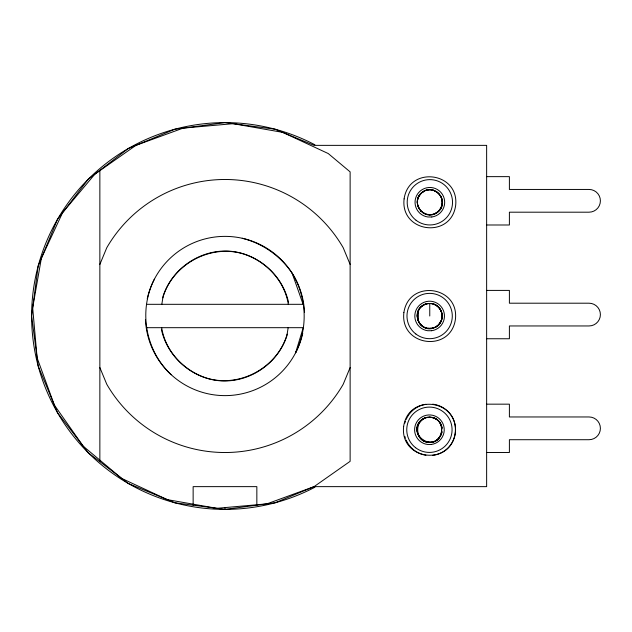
<?xml version="1.0" encoding="UTF-8"?>
<svg xmlns="http://www.w3.org/2000/svg" width="632" height="632" viewBox="0 0 632 632"><rect width="100%" height="100%" fill="white"/><g stroke="black" fill="none" stroke-linecap="round" stroke-linejoin="round"><path stroke-width="0.95" d="M171.193 374.713C145.313 350.562 138.297 310.778 154.358 279.233M146.885 327.684L303.226 327.684L295.626 352.767C308.155 327.684 306.82 297.111 292.15 273.214C280.355 255.826 262.604 243.399 242.23 238.256M419.024 208.552L417.673 205.479L417.278 202.019M417.491 200.399L417.673 199.001M417.886 206L417.428 203.638M423.503 326.839C417.681 323.521 415.54 315.526 418.921 309.743M439.43 437.439C427.129 453.01 406.028 428.891 423.163 418.921A9.472 9.472 0 0 1 429.42 417.238C445.386 416.259 445.805 442.898 429.76 442.274C413.62 442.913 413.77 416.504 429.76 417.294M441.91 317.864L441.642 319.468M442.029 317.841C441.657 321.633 439.114 324.943 435.898 326.863M161.816 304.316L163.167 295.918C172.196 268.639 199.68 249.743 228.389 251.086C257.074 252.745 282.441 274.407 288.571 302.475M161.413 329.525C167.543 357.594 192.91 379.255 221.595 380.914C250.304 382.257 277.788 363.361 286.817 336.082L288.168 327.684M417.863 198.851L418.479 197.342M441.823 205.961C442.74 202.769 442.4 199.317 440.812 196.37M441.602 319.689C444.422 312.066 437.755 303.163 429.642 303.51A9.472 9.472 0 0 0 423.385 305.185C409.797 311.995 420.714 334.154 434.468 327.684C446.974 323.244 442.913 302.649 429.642 303.51M99.856 264.437L106.769 247.744A136.512 136.512 0 0 1 343.216 247.744L350.128 264.437M350.128 367.563L343.216 384.256A136.512 136.512 0 0 1 106.769 384.256L99.856 367.563M441.239 207.249L440.559 208.726M441.018 320.977L440.338 322.462M441.136 434.713L440.464 436.191M441.76 433.204L442.029 431.601C435.969 456.012 402.963 432.786 423.89 418.708M162.811 297.854C172.315 264.516 209.919 243.897 243.138 253.819C265.835 260.937 284.582 280.576 288.318 304.316M287.173 334.146C277.669 367.484 240.065 388.103 206.846 378.181C184.149 371.063 165.402 351.424 161.666 327.684M418.937 309.593L421.228 306.844M419.15 309.364C415.564 315.02 417.42 323.094 423.124 326.61M441.728 319.666L438.489 324.872M419.024 196.039L421.331 193.139M440.37 208.876L438.292 211.396L435.63 213.292L432.565 214.438M438.308 325.006L437.02 326.001M440.37 322.636L438.292 325.156L435.63 327.052L432.446 328.221M422.484 192.318L423.811 191.37M436.017 213.079C441.839 209.761 443.98 201.766 440.599 195.983M422.263 306.046L423.59 305.106M423.993 191.243C419.861 193.25 417.317 197.808 417.246 202.24M435.914 213.221L434.405 213.837M421.109 306.868L423.89 304.948M432.999 214.327C439.501 212.905 443.419 205.779 441.958 199.435M432.881 328.111L436.017 326.839M423.89 191.188C436.586 183.857 449.921 203.536 437.542 212.312C423.748 223.041 408.304 199.917 423.606 191.457A9.472 9.472 0 0 1 429.863 189.782M432.881 214.414L429.318 214.746M423.772 304.972L426.956 303.802M426.956 417.562C412.578 419.585 414.821 442.779 429.191 442.242C441.602 443.135 446.737 424.586 435.677 418.921M431.261 214.627L426.521 214.327L423.503 213.079M429.642 328.537L431.04 328.356M433.102 190.208C424.04 187.277 415.224 196.781 417.776 205.534M433.102 214.382L429.76 214.706M426.403 328.111L429.76 328.514L432.999 328.087M224.992 509.392L275.046 502.803L314.065 486.64L350.128 461.328L350.128 171.872L328.237 153.544L282.67 132.357L233.176 123.682L183.122 128.122L135.92 145.36L94.792 174.227L62.536 212.755L41.349 258.322L32.674 307.816L37.114 357.87L54.352 405.072L83.219 446.2L121.747 478.456L167.314 499.643L216.808 508.318L266.862 503.878L314.065 486.64L486.64 486.64L486.64 145.36L314.065 145.36L275.046 129.197L224.992 122.608L174.938 129.197L128.296 148.52L88.243 179.251L57.512 219.304L38.189 265.946L31.6 316L38.189 366.054L57.512 412.696L88.243 452.749L128.296 483.48L174.938 502.803L224.992 509.392L224.992 507.591M426.956 190.042L428.362 189.908M426.829 303.834L430.202 303.494M432.565 328.198L427.801 328.3M426.608 417.562L430.202 417.254M486.64 176.644L509.392 176.644L509.392 189.442L589.024 189.442A11.376 11.376 0 0 1 600.4 200.818A11.376 11.376 0 0 1 589.024 212.194L509.392 212.194L509.392 224.992L486.64 224.992M486.64 290.404L509.392 290.404L509.392 303.202L589.024 303.202A11.376 11.376 0 0 1 600.4 314.578A11.376 11.376 0 0 1 589.024 325.954L509.392 325.954L509.392 338.752L486.64 338.752M146.758 304.316L303.099 304.316L292.15 273.214M486.64 404.164L509.392 404.164L509.392 416.962L589.024 416.962A11.376 11.376 0 0 1 600.4 428.338A11.376 11.376 0 0 1 589.024 439.714L509.392 439.714L509.392 452.512L486.64 452.512M438.521 420.904L440.686 423.709M429.42 417.246L432.999 417.673M433.528 190.327L429.76 189.726M426.094 214.208L429.412 214.801M430.084 303.518C436.08 303.629 441.657 308.55 442.092 314.602M429.318 328.506C413.47 328.411 413.067 303.218 429.76 303.486L429.76 316M429.863 417.246C435.938 417.31 441.657 422.216 442.092 428.362L441.31 425.218M432.999 190.153L436.119 191.457M424.909 213.671L420.912 211.088M426.521 328.087L423.203 326.728M432.659 417.665L436.191 419.056M433.426 190.272L437.589 192.586M423.124 212.85L426.197 214.256M433.307 304.063C438.592 305.675 442.345 310.952 442.147 316.466M433.086 417.792L434.366 418.376M436.017 191.401L438.711 193.447M437.486 420.051L438.608 420.912M436.396 191.63L438.916 193.708L440.915 196.426M420.604 210.772L423.219 212.905M438.608 193.392L440.781 196.244M418.921 208.497L421.015 211.143M420.707 210.819L418.21 206.782M441.405 197.753L441.973 199.278M418.313 206.838L418.811 208.165M256.845 505.197L256.845 486.64L193.139 486.64L193.139 505.197M99.856 170.34L99.856 461.66M418.321 311.173A193.392 193.392 0 0 1 418.321 320.827M314.91 487.217A193.392 193.392 0 0 1 31.6 316A193.392 193.392 0 0 1 314.91 144.783M432.644 404.156A25.762 25.762 0 0 1 432.644 455.364M425.921 455.238A25.762 25.762 0 0 1 406.147 440.062M405.444 438.26A25.762 25.762 0 0 1 404.875 436.428M404.875 423.092A25.762 25.762 0 0 1 405.444 421.26M406.147 419.458A25.762 25.762 0 0 1 425.921 404.283M302.736 333.238A79.632 79.632 0 0 1 145.439 319.476M147.248 298.762A79.632 79.632 0 0 1 304.545 312.524M403.658 426.355C399.614 460.057 450.339 466.748 455.182 433.157C459.219 399.456 408.493 392.764 403.658 426.355M403.88 312.627C399.835 346.328 450.561 353.019 455.403 319.421C459.44 285.727 408.714 279.028 403.88 312.627M404.101 198.898C400.056 232.592 450.79 239.291 455.625 205.692C459.669 171.991 408.936 165.3 404.101 198.898M431.79 216.989L427.919 216.989A14.828 14.828 0 0 1 417.357 194.324A14.828 14.828 0 0 1 442.368 194.332A14.828 14.828 0 0 1 431.79 216.989M431.569 330.726L427.698 330.726A14.828 14.828 0 0 1 417.136 308.053A14.828 14.828 0 0 1 442.147 308.06A14.828 14.828 0 0 1 431.569 330.726M431.348 444.454L427.477 444.454A14.828 14.828 0 0 1 416.915 421.789A14.828 14.828 0 0 1 441.926 421.797A14.828 14.828 0 0 1 431.348 444.454M416.061 220.268A22.657 22.657 0 0 0 452.33 205.258A22.657 22.657 0 0 0 421.196 181.352A22.657 22.657 0 0 0 416.061 220.268M415.84 333.996A22.657 22.657 0 0 0 452.101 318.986A22.657 22.657 0 0 0 420.975 295.089A22.657 22.657 0 0 0 415.84 333.996M415.619 447.733A22.657 22.657 0 0 0 451.88 432.723A22.657 22.657 0 0 0 420.754 408.817A22.657 22.657 0 0 0 415.619 447.733"/></g></svg>
